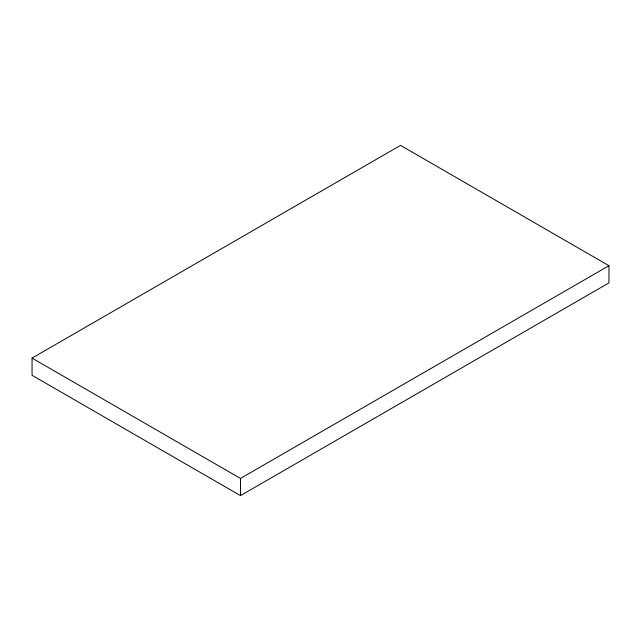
<?xml version="1.0" encoding="UTF-8"?>
<svg xmlns="http://www.w3.org/2000/svg" width="641" height="641" viewBox="0 0 641 641"><rect width="100%" height="100%" fill="white"/><g stroke="black" fill="none" stroke-linecap="round" stroke-linejoin="round"><path stroke-width="0.96" d="M32.05 358.103L400.521 145.371L608.95 265.703L608.95 282.897L240.479 495.629L32.05 375.297L32.05 358.103L240.479 478.442L608.95 265.703M240.479 478.442L240.479 495.629"/></g></svg>
